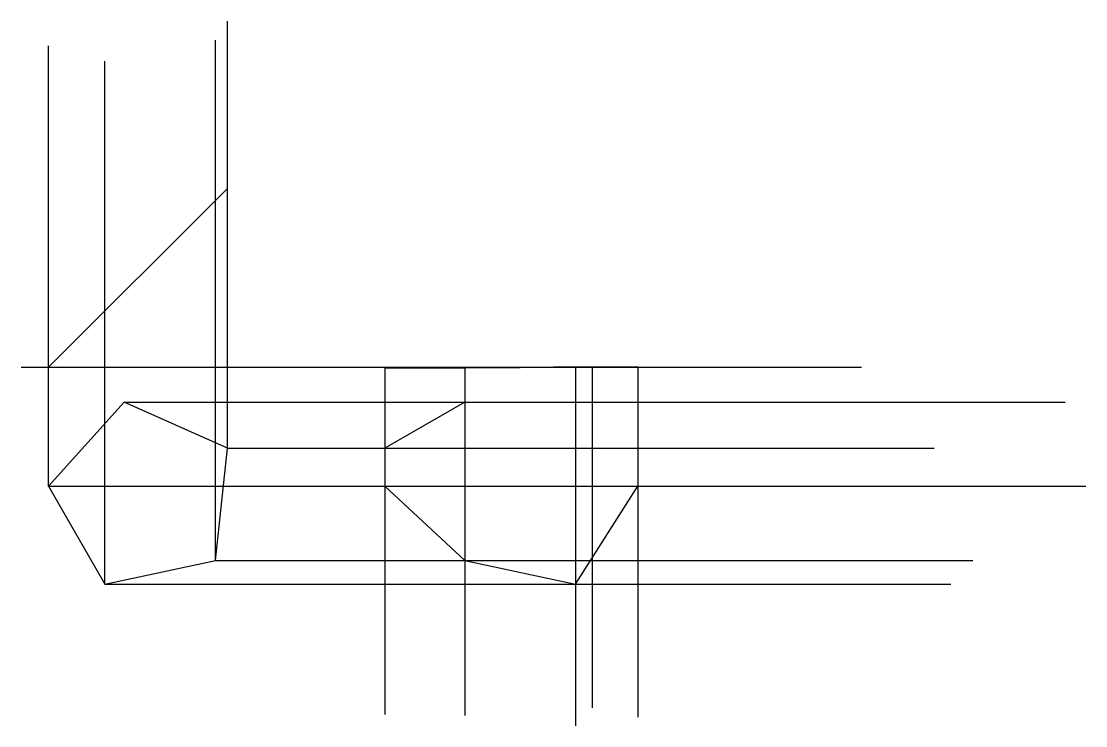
# Model space of a CAD drawing. Header units: millimetres. Extents: x 25 to 280, y -11 to 158.
import ezdxf

# ---------------------------------------------------------------- set-up
doc = ezdxf.new("R2010")
doc.units = ezdxf.units.MM
doc.header["$MEASUREMENT"] = 0

msp = doc.modelspace()

# ---------------------------------------------------------------- linework, layer by layer
at = {"lineweight": 25}
for p, q in [((74.29, 55.57), (74.29, 158.05)), ((71.45, 28.58), (71.45, 153.52)), ((31.34, 46.44), (31.34, 152.17)), ((44.91, 22.94), (44.91, 148.45)), ((31.34, 74.99), (74.27, 117.92)), ((24.83, 74.99), (226.43, 74.99)), ((112.05, 74.88), (112.05, -8.42)), ((112.05, 74.88), (131.23, 74.88)), ((131.23, 74.88), (157.78, 74.99)), ((131.23, 74.88), (131.23, -8.62)), ((157.78, 74.99), (157.78, -11.08)), ((157.78, 74.99), (161.76, 74.99)), ((161.76, 74.99), (161.76, -6.79)), ((172.76, 75.11), (172.76, -9.04)), ((49.5, 66.6), (275.31, 66.6)), ((131.23, 66.6), (112.05, 55.57)), ((74.29, 55.57), (243.82, 55.57)), ((112.05, 55.57), (112.05, 46.44)), ((31.34, 46.44), (280.21, 46.44)), ((112.05, 46.44), (131.23, 28.58)), ((157.78, 22.94), (172.76, 46.44)), ((71.45, 28.58), (253.15, 28.58)), ((131.23, 28.58), (157.78, 22.94)), ((44.91, 22.94), (247.88, 22.94))]:
    msp.add_line(p, q, dxfattribs=at)
at = {"color": 244, "lineweight": 25, "true_color": 0x991b1e}
msp.add_line((172.76, 75.11), (112.05, 74.88), dxfattribs=at)
at = {"lineweight": 25}
msp.add_lwpolyline([(71.45, 28.58), (74.29, 55.57), (49.5, 66.6), (31.34, 46.44), (44.91, 22.94)], close=True, dxfattribs=at)

doc.saveas('drawing.dxf')
